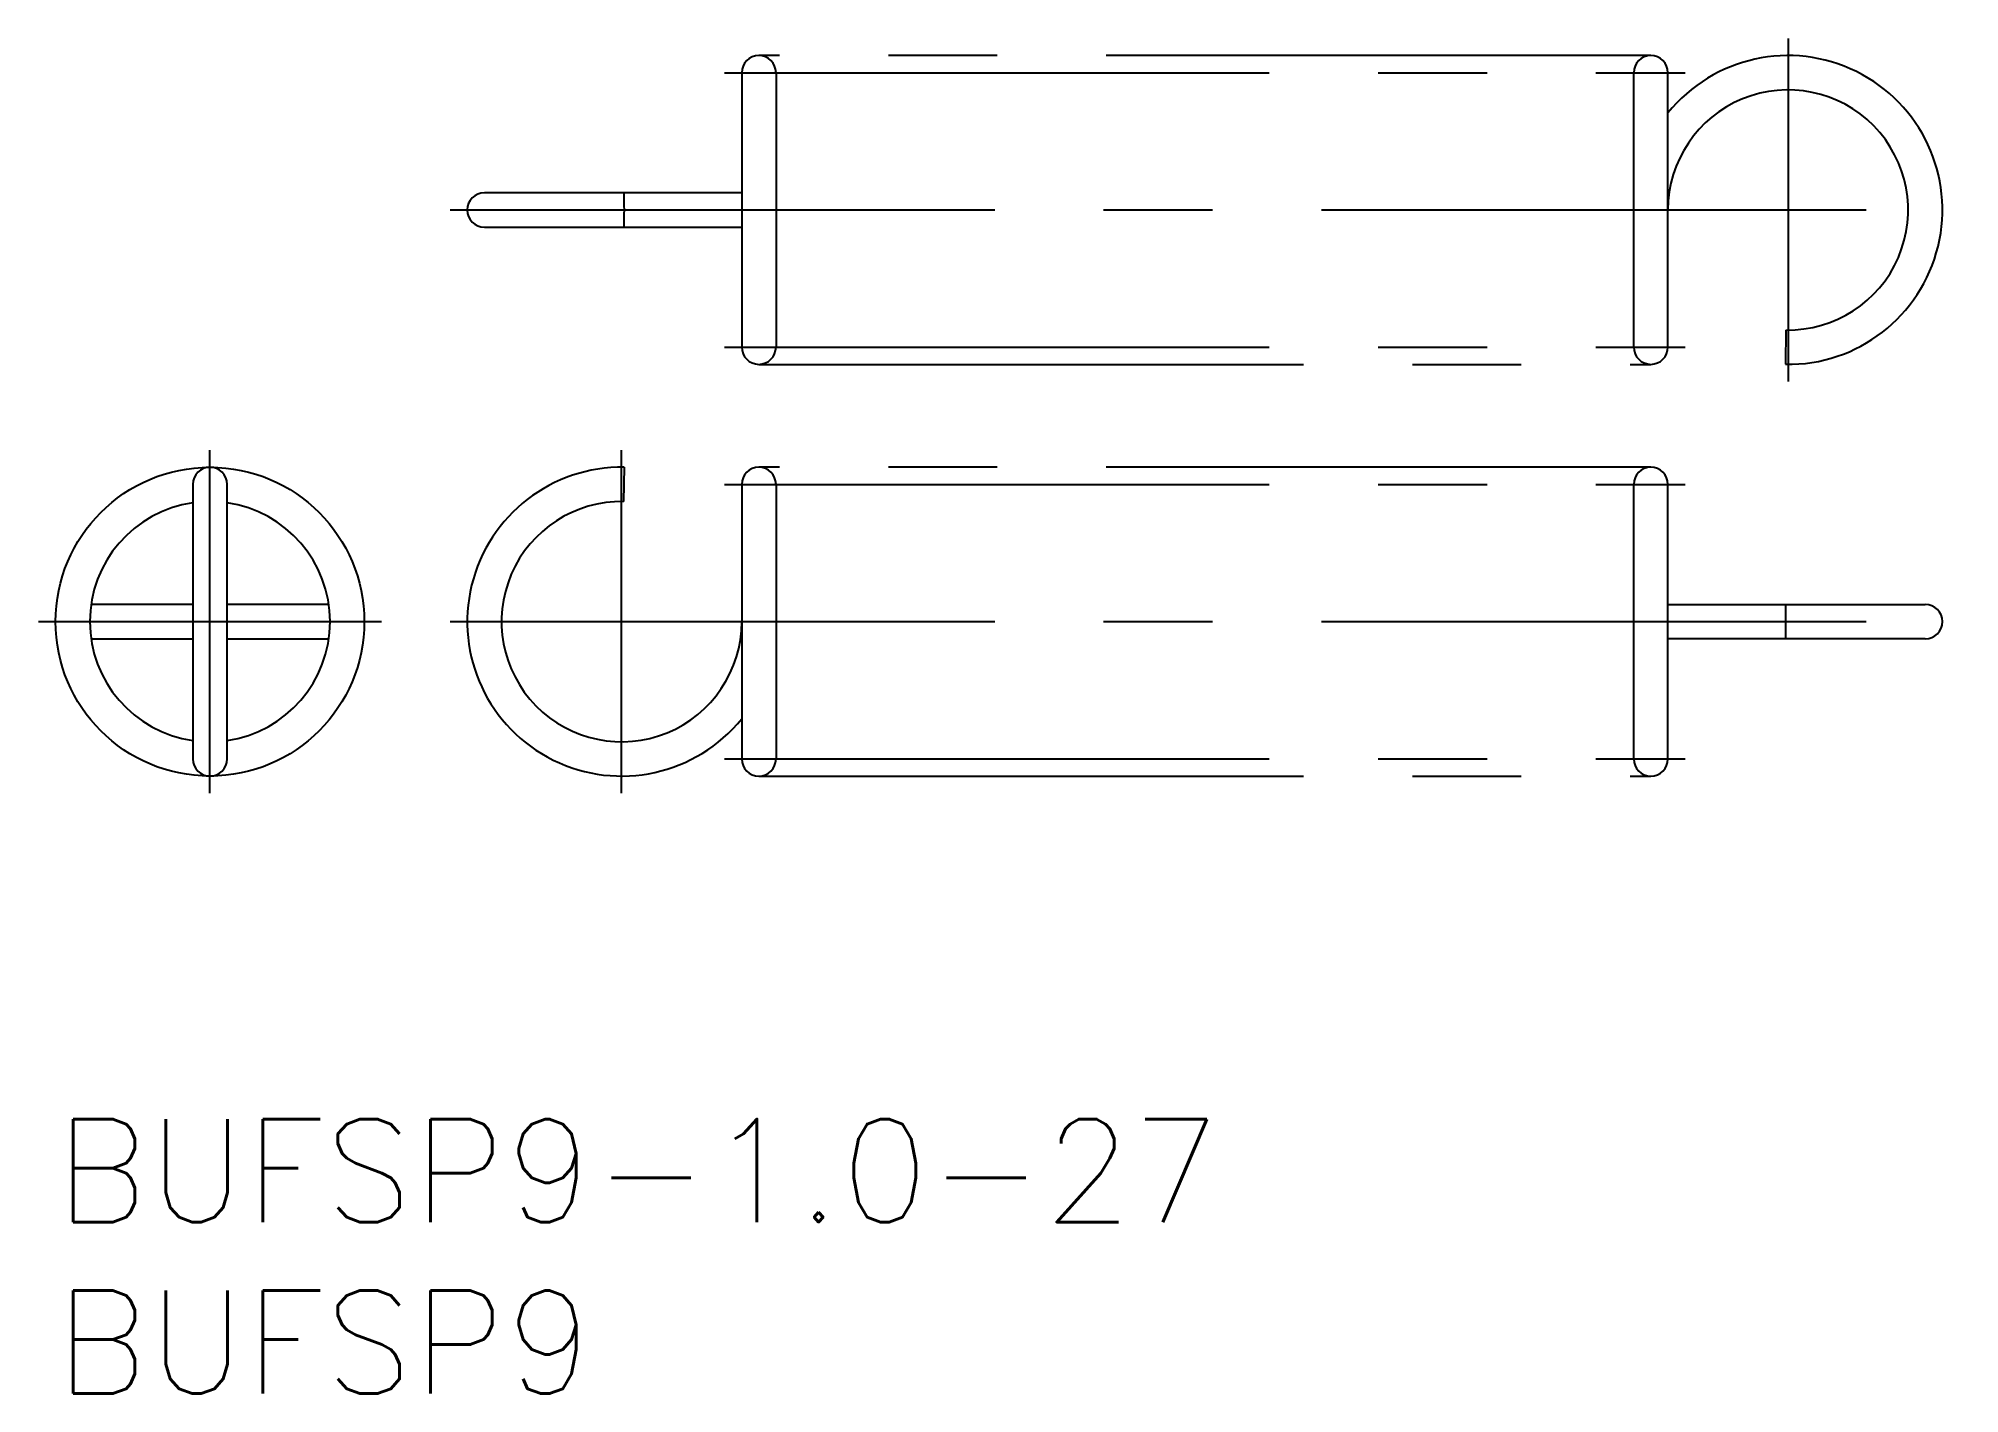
# Model space of a CAD drawing. Extents: x -0.5 to 55.5, y -8 to 31.5.
import ezdxf

# ---------------------------------------------------------------- set-up
doc = ezdxf.new("R2010")
doc.units = 0
doc.header["$LTSCALE"] = 0.5
doc.linetypes.add('CENTER', pattern=[50.8, 31.75, -6.35, 6.35, -6.35])
doc.linetypes.add('PHANTOM', pattern=[63.5, 31.75, -6.35, 6.35, -6.35, 6.35, -6.35])
for name, color, linetype in [('MSM_CENTER', 1, 'CENTER'), ('MSM_CONTINUOUS', 7, 'CONTINUOUS'), ('MSM_IMAGINARY', 6, 'PHANTOM'), ('MSM_PART_NUMBER', 7, 'CONTINUOUS')]:
    doc.layers.add(name, color=color, linetype=linetype)
doc.styles.get("Standard").update_dxf_attribs({"font": 'txt.shx', "height": 0.5, "bigfont": 'bigfont.shx'})

# ---------------------------------------------------------------- blocks, each defined once
blk = doc.blocks.new('*U16')
at = {"layer": 'MSM_PART_NUMBER'}
blk.add_text('BUFSP9-1.0-27', height=3, dxfattribs=at).set_placement((0, -3))
blk = doc.blocks.new('*U17')
at = {"layer": 'MSM_PART_NUMBER'}
blk.add_text('BUFSP9', height=3, dxfattribs=at).set_placement((0, -8))

msp = doc.modelspace()

# ---------------------------------------------------------------- linework, layer by layer
at = {"layer": 'MSM_CENTER'}
for p, q in [((50.5, 31.5), (50.5, 21.5)), ((19.5, 30.5), (47.5, 30.5)), ((11.5, 26.5), (55.5, 26.5)), ((19.5, 22.5), (47.5, 22.5)), ((4.5, 9.5), (4.5, 19.5)), ((16.5, 9.5), (16.5, 19.5)), ((19.5, 18.5), (47.5, 18.5)), ((-0.5, 14.5), (9.5, 14.5)), ((11.5, 14.5), (55.5, 14.5)), ((19.5, 10.5), (47.5, 10.5))]:
    msp.add_line(p, q, dxfattribs=at)
at = {"layer": 'MSM_CONTINUOUS'}
for p, q in [((20, 30.5), (20, 22.5)), ((21, 30.5), (21, 22.5)), ((46, 22.5), (46, 30.5)), ((47, 22.5), (47, 30.5)), ((20, 27), (12.5, 27)), ((12.5, 26), (20, 26)), ((50.439, 23.001), (50.421, 22.001)), ((4, 18.5), (4, 10.5)), ((5, 10.5), (5, 18.5)), ((16.561, 17.999), (16.579, 18.999)), ((20, 18.5), (20, 10.5)), ((21, 18.5), (21, 10.5)), ((46, 10.5), (46, 18.5)), ((47, 10.5), (47, 18.5)), ((4, 15), (1.036, 15)), ((7.964, 15), (5, 15)), ((47, 15), (54.5, 15)), ((1.036, 14), (4, 14)), ((5, 14), (7.964, 14)), ((54.5, 14), (47, 14))]:
    msp.add_line(p, q, dxfattribs=at)
msp.add_circle((4.5, 14.5), 4.5, dxfattribs=at)
for centre, radius, start, end in [((20.5, 30.5), 0.5, 0, 180), ((46.5, 30.5), 0.5, 0, 180), ((50.5, 26.5), 4.5, 269, 141.0576), ((50.5, 26.5), 3.5, 269, 180), ((12.5, 26.5), 0.5, 90, 270), ((20.5, 22.5), 0.5, 180, 360), ((46.5, 22.5), 0.5, 180, 360), ((4.5, 18.5), 0.5, 0, 180), ((16.5, 14.5), 4.5, 89, 321.0576), ((20.5, 18.5), 0.5, 0, 180), ((46.5, 18.5), 0.5, 0, 180), ((4.5, 14.5), 3.5, 98.2132, 261.7868), ((4.5, 14.5), 3.5, 278.2132, 81.7868), ((16.5, 14.5), 3.5, 89, 0), ((54.5, 14.5), 0.5, 270, 90), ((4.5, 10.5), 0.5, 180, 0), ((20.5, 10.5), 0.5, 180, 360), ((46.5, 10.5), 0.5, 180, 360)]:
    msp.add_arc(centre, radius, start, end, dxfattribs=at)
at = {"layer": 'MSM_IMAGINARY'}
for p, q in [((46.5, 31), (20.5, 31)), ((20.5, 22), (46.5, 22)), ((46.5, 19), (20.5, 19)), ((20.5, 10), (46.5, 10))]:
    msp.add_line(p, q, dxfattribs=at)
at = {"layer": 'MSM_PART_NUMBER'}
for centre, start, end in [((2.222, 26.5), 358.0022, 1.9939), ((64.778, 14.5), 178.0061, 181.9978)]:
    msp.add_arc(centre, 14.357, start, end, dxfattribs=at)

# ---------------------------------------------------------------- block references
at = {"layer": 'MSM_CONTINUOUS'}
for name in ['*U16', '*U17']:
    msp.add_blockref(name, (0, 0), dxfattribs=at)

doc.saveas('drawing.dxf')
